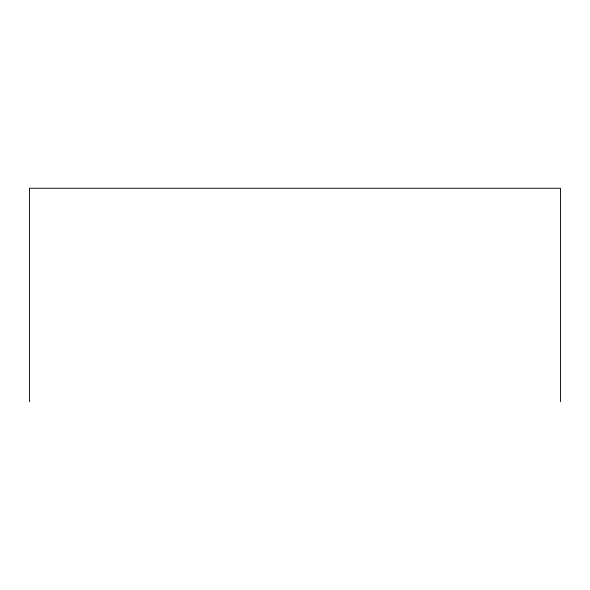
<?xml version="1.0" encoding="UTF-8"?>
<svg xmlns="http://www.w3.org/2000/svg" width="590" height="590" viewBox="0 0 590 590"><rect width="100%" height="100%" fill="white"/><g stroke="black" fill="none" stroke-linecap="round" stroke-linejoin="round"><path stroke-width="0.89" d="M560.5 401.746L560.5 188.254L29.5 188.254L29.5 401.746"/></g></svg>
